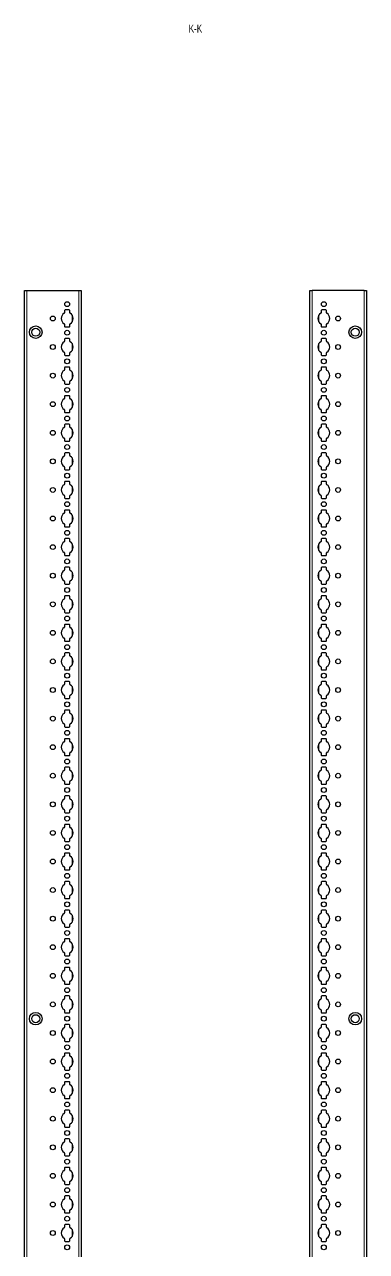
# Model space of a CAD drawing. Header units: millimetres. Extents: x -199 to 4725, y -2447 to 1507.
# Drawn here: x 4426 to 4725, y 207 to 1280 of the extents above; entities that cross this region are included whole.
import ezdxf

# ---------------------------------------------------------------- set-up
doc = ezdxf.new("R2010")
doc.units = ezdxf.units.MM
doc.layers.add('FORMAT', color=7, linetype='Continuous')
doc.styles.add('SLDTEXTSTYLE0', font='TXT', dxfattribs={"width": 0.75})

msp = doc.modelspace()

# ---------------------------------------------------------------- linework, layer by layer
at = {"color": 7, "linetype": 'Continuous', "lineweight": 25}
for p, q in [((4425.51, -851.79), (4425.51, 1047.21)), ((4425.51, 1047.21), (4427.51, 1047.21)), ((4427.51, 1047.21), (4473.21, 1047.21)), ((4473.21, 1047.21), (4475.21, 1047.21)), ((4475.21, 1047.21), (4475.21, -851.79)), ((4675.21, -851.79), (4675.21, 1047.21)), ((4675.21, 1047.21), (4677.21, 1047.21)), ((4722.91, 1047.21), (4677.21, 1047.21)), ((4722.91, 1047.21), (4724.91, 1047.21)), ((4724.91, 1047.21), (4724.91, -851.79)), ((4460.56, 1029.61), (4460.56, 1027.73)), ((4464.66, 1030.11), (4461.06, 1030.11)), ((4465.16, 1027.73), (4465.16, 1029.61)), ((4685.26, 1029.61), (4685.26, 1027.73)), ((4689.36, 1030.11), (4685.76, 1030.11)), ((4689.86, 1027.73), (4689.86, 1029.61)), ((4460.56, 1017.68), (4460.56, 1015.81)), ((4461.06, 1015.31), (4464.66, 1015.31)), ((4465.16, 1015.81), (4465.16, 1017.68)), ((4685.26, 1017.68), (4685.26, 1015.81)), ((4685.76, 1015.31), (4689.36, 1015.31)), ((4689.86, 1015.81), (4689.86, 1017.68)), ((4460.56, 1004.61), (4460.56, 1002.73)), ((4464.66, 1005.11), (4461.06, 1005.11)), ((4465.16, 1002.73), (4465.16, 1004.61)), ((4685.26, 1004.61), (4685.26, 1002.73)), ((4689.36, 1005.11), (4685.76, 1005.11)), ((4689.86, 1002.73), (4689.86, 1004.61)), ((4460.56, 992.68), (4460.56, 990.81)), ((4461.06, 990.31), (4464.66, 990.31)), ((4465.16, 990.81), (4465.16, 992.68)), ((4685.26, 992.68), (4685.26, 990.81)), ((4685.76, 990.31), (4689.36, 990.31)), ((4689.86, 990.81), (4689.86, 992.68)), ((4460.56, 979.61), (4460.56, 977.73)), ((4464.66, 980.11), (4461.06, 980.11)), ((4465.16, 977.73), (4465.16, 979.61)), ((4685.26, 979.61), (4685.26, 977.73)), ((4689.36, 980.11), (4685.76, 980.11)), ((4689.86, 977.73), (4689.86, 979.61)), ((4460.56, 967.68), (4460.56, 965.81)), ((4465.16, 965.81), (4465.16, 967.68)), ((4685.26, 967.68), (4685.26, 965.81)), ((4689.86, 965.81), (4689.86, 967.68)), ((4461.06, 965.31), (4464.66, 965.31)), ((4685.76, 965.31), (4689.36, 965.31)), ((4460.56, 954.61), (4460.56, 952.73)), ((4464.66, 955.11), (4461.06, 955.11)), ((4465.16, 952.73), (4465.16, 954.61)), ((4685.26, 954.61), (4685.26, 952.73)), ((4689.36, 955.11), (4685.76, 955.11)), ((4689.86, 952.73), (4689.86, 954.61)), ((4460.56, 942.68), (4460.56, 940.81)), ((4461.06, 940.31), (4464.66, 940.31)), ((4465.16, 940.81), (4465.16, 942.68)), ((4685.26, 942.68), (4685.26, 940.81)), ((4685.76, 940.31), (4689.36, 940.31)), ((4689.86, 940.81), (4689.86, 942.68)), ((4460.56, 929.61), (4460.56, 927.73)), ((4464.66, 930.11), (4461.06, 930.11)), ((4465.16, 927.73), (4465.16, 929.61)), ((4685.26, 929.61), (4685.26, 927.73)), ((4689.36, 930.11), (4685.76, 930.11)), ((4689.86, 927.73), (4689.86, 929.61)), ((4460.56, 917.68), (4460.56, 915.81)), ((4461.06, 915.31), (4464.66, 915.31)), ((4465.16, 915.81), (4465.16, 917.68)), ((4685.26, 917.68), (4685.26, 915.81)), ((4685.76, 915.31), (4689.36, 915.31)), ((4689.86, 915.81), (4689.86, 917.68)), ((4460.56, 904.61), (4460.56, 902.73)), ((4464.66, 905.11), (4461.06, 905.11)), ((4465.16, 902.73), (4465.16, 904.61)), ((4685.26, 904.61), (4685.26, 902.73)), ((4689.36, 905.11), (4685.76, 905.11)), ((4689.86, 902.73), (4689.86, 904.61)), ((4460.56, 892.68), (4460.56, 890.81)), ((4465.16, 890.81), (4465.16, 892.68)), ((4685.26, 892.68), (4685.26, 890.81)), ((4689.86, 890.81), (4689.86, 892.68)), ((4461.06, 890.31), (4464.66, 890.31)), ((4464.66, 880.11), (4461.06, 880.11)), ((4685.76, 890.31), (4689.36, 890.31)), ((4689.36, 880.11), (4685.76, 880.11)), ((4460.56, 879.61), (4460.56, 877.73)), ((4465.16, 877.73), (4465.16, 879.61)), ((4685.26, 879.61), (4685.26, 877.73)), ((4689.86, 877.73), (4689.86, 879.61)), ((4460.56, 867.68), (4460.56, 865.81)), ((4461.06, 865.31), (4464.66, 865.31)), ((4465.16, 865.81), (4465.16, 867.68)), ((4685.26, 867.68), (4685.26, 865.81)), ((4685.76, 865.31), (4689.36, 865.31)), ((4689.86, 865.81), (4689.86, 867.68)), ((4460.56, 854.61), (4460.56, 852.73)), ((4464.66, 855.11), (4461.06, 855.11)), ((4465.16, 852.73), (4465.16, 854.61)), ((4685.26, 854.61), (4685.26, 852.73)), ((4689.36, 855.11), (4685.76, 855.11)), ((4689.86, 852.73), (4689.86, 854.61)), ((4460.56, 842.68), (4460.56, 840.81)), ((4461.06, 840.31), (4464.66, 840.31)), ((4465.16, 840.81), (4465.16, 842.68)), ((4685.26, 842.68), (4685.26, 840.81)), ((4685.76, 840.31), (4689.36, 840.31)), ((4689.86, 840.81), (4689.86, 842.68)), ((4460.56, 829.61), (4460.56, 827.73)), ((4464.66, 830.11), (4461.06, 830.11)), ((4465.16, 827.73), (4465.16, 829.61)), ((4685.26, 829.61), (4685.26, 827.73)), ((4689.36, 830.11), (4685.76, 830.11)), ((4689.86, 827.73), (4689.86, 829.61)), ((4460.56, 817.68), (4460.56, 815.81)), ((4465.16, 815.81), (4465.16, 817.68)), ((4685.26, 817.68), (4685.26, 815.81)), ((4689.86, 815.81), (4689.86, 817.68)), ((4461.06, 815.31), (4464.66, 815.31)), ((4464.66, 805.11), (4461.06, 805.11)), ((4685.76, 815.31), (4689.36, 815.31)), ((4689.36, 805.11), (4685.76, 805.11)), ((4460.56, 804.61), (4460.56, 802.73)), ((4465.16, 802.73), (4465.16, 804.61)), ((4685.26, 804.61), (4685.26, 802.73)), ((4689.86, 802.73), (4689.86, 804.61)), ((4460.56, 792.68), (4460.56, 790.81)), ((4461.06, 790.31), (4464.66, 790.31)), ((4465.16, 790.81), (4465.16, 792.68)), ((4685.26, 792.68), (4685.26, 790.81)), ((4685.76, 790.31), (4689.36, 790.31)), ((4689.86, 790.81), (4689.86, 792.68)), ((4460.56, 779.61), (4460.56, 777.73)), ((4464.66, 780.11), (4461.06, 780.11)), ((4465.16, 777.73), (4465.16, 779.61)), ((4685.26, 779.61), (4685.26, 777.73)), ((4689.36, 780.11), (4685.76, 780.11)), ((4689.86, 777.73), (4689.86, 779.61)), ((4460.56, 767.68), (4460.56, 765.81)), ((4461.06, 765.31), (4464.66, 765.31)), ((4465.16, 765.81), (4465.16, 767.68)), ((4685.26, 767.68), (4685.26, 765.81)), ((4685.76, 765.31), (4689.36, 765.31)), ((4689.86, 765.81), (4689.86, 767.68)), ((4460.56, 754.61), (4460.56, 752.73)), ((4464.66, 755.11), (4461.06, 755.11)), ((4465.16, 752.73), (4465.16, 754.61)), ((4685.26, 754.61), (4685.26, 752.73)), ((4689.36, 755.11), (4685.76, 755.11)), ((4689.86, 752.73), (4689.86, 754.61)), ((4460.56, 742.68), (4460.56, 740.81)), ((4465.16, 740.81), (4465.16, 742.68)), ((4685.26, 742.68), (4685.26, 740.81)), ((4689.86, 740.81), (4689.86, 742.68)), ((4461.06, 740.31), (4464.66, 740.31)), ((4464.66, 730.11), (4461.06, 730.11)), ((4685.76, 740.31), (4689.36, 740.31)), ((4689.36, 730.11), (4685.76, 730.11)), ((4460.56, 729.61), (4460.56, 727.73)), ((4465.16, 727.73), (4465.16, 729.61)), ((4685.26, 729.61), (4685.26, 727.73)), ((4689.86, 727.73), (4689.86, 729.61)), ((4460.56, 717.68), (4460.56, 715.81)), ((4461.06, 715.31), (4464.66, 715.31)), ((4465.16, 715.81), (4465.16, 717.68)), ((4685.26, 717.68), (4685.26, 715.81)), ((4685.76, 715.31), (4689.36, 715.31)), ((4689.86, 715.81), (4689.86, 717.68)), ((4460.56, 704.61), (4460.56, 702.73)), ((4464.66, 705.11), (4461.06, 705.11)), ((4465.16, 702.73), (4465.16, 704.61)), ((4685.26, 704.61), (4685.26, 702.73)), ((4689.36, 705.11), (4685.76, 705.11)), ((4689.86, 702.73), (4689.86, 704.61)), ((4460.56, 692.68), (4460.56, 690.81)), ((4461.06, 690.31), (4464.66, 690.31)), ((4465.16, 690.81), (4465.16, 692.68)), ((4685.26, 692.68), (4685.26, 690.81)), ((4685.76, 690.31), (4689.36, 690.31)), ((4689.86, 690.81), (4689.86, 692.68)), ((4460.56, 679.61), (4460.56, 677.73)), ((4464.66, 680.11), (4461.06, 680.11)), ((4465.16, 677.73), (4465.16, 679.61)), ((4685.26, 679.61), (4685.26, 677.73)), ((4689.36, 680.11), (4685.76, 680.11)), ((4689.86, 677.73), (4689.86, 679.61)), ((4460.56, 667.68), (4460.56, 665.81)), ((4465.16, 665.81), (4465.16, 667.68)), ((4685.26, 667.68), (4685.26, 665.81)), ((4689.86, 665.81), (4689.86, 667.68)), ((4461.06, 665.31), (4464.66, 665.31)), ((4464.66, 655.11), (4461.06, 655.11)), ((4685.76, 665.31), (4689.36, 665.31)), ((4689.36, 655.11), (4685.76, 655.11)), ((4460.56, 654.61), (4460.56, 652.73)), ((4465.16, 652.73), (4465.16, 654.61)), ((4685.26, 654.61), (4685.26, 652.73)), ((4689.86, 652.73), (4689.86, 654.61)), ((4460.56, 642.68), (4460.56, 640.81)), ((4461.06, 640.31), (4464.66, 640.31)), ((4465.16, 640.81), (4465.16, 642.68)), ((4685.26, 642.68), (4685.26, 640.81)), ((4685.76, 640.31), (4689.36, 640.31)), ((4689.86, 640.81), (4689.86, 642.68)), ((4460.56, 629.61), (4460.56, 627.73)), ((4464.66, 630.11), (4461.06, 630.11)), ((4465.16, 627.73), (4465.16, 629.61)), ((4685.26, 629.61), (4685.26, 627.73)), ((4689.36, 630.11), (4685.76, 630.11)), ((4689.86, 627.73), (4689.86, 629.61)), ((4460.56, 617.68), (4460.56, 615.81)), ((4461.06, 615.31), (4464.66, 615.31)), ((4465.16, 615.81), (4465.16, 617.68)), ((4685.26, 617.68), (4685.26, 615.81)), ((4685.76, 615.31), (4689.36, 615.31)), ((4689.86, 615.81), (4689.86, 617.68)), ((4460.56, 604.61), (4460.56, 602.73)), ((4464.66, 605.11), (4461.06, 605.11)), ((4465.16, 602.73), (4465.16, 604.61)), ((4685.26, 604.61), (4685.26, 602.73)), ((4689.36, 605.11), (4685.76, 605.11)), ((4689.86, 602.73), (4689.86, 604.61)), ((4460.56, 592.68), (4460.56, 590.81)), ((4461.06, 590.31), (4464.66, 590.31)), ((4465.16, 590.81), (4465.16, 592.68)), ((4685.26, 592.68), (4685.26, 590.81)), ((4685.76, 590.31), (4689.36, 590.31)), ((4689.86, 590.81), (4689.86, 592.68)), ((4460.56, 579.61), (4460.56, 577.73)), ((4464.66, 580.11), (4461.06, 580.11)), ((4465.16, 577.73), (4465.16, 579.61)), ((4685.26, 579.61), (4685.26, 577.73)), ((4689.36, 580.11), (4685.76, 580.11)), ((4689.86, 577.73), (4689.86, 579.61)), ((4460.56, 567.68), (4460.56, 565.81)), ((4461.06, 565.31), (4464.66, 565.31)), ((4465.16, 565.81), (4465.16, 567.68)), ((4685.26, 567.68), (4685.26, 565.81)), ((4685.76, 565.31), (4689.36, 565.31)), ((4689.86, 565.81), (4689.86, 567.68)), ((4460.56, 554.61), (4460.56, 552.73)), ((4464.66, 555.11), (4461.06, 555.11)), ((4465.16, 552.73), (4465.16, 554.61)), ((4685.26, 554.61), (4685.26, 552.73)), ((4689.36, 555.11), (4685.76, 555.11)), ((4689.86, 552.73), (4689.86, 554.61)), ((4460.56, 542.68), (4460.56, 540.81)), ((4461.06, 540.31), (4464.66, 540.31)), ((4465.16, 540.81), (4465.16, 542.68)), ((4685.26, 542.68), (4685.26, 540.81)), ((4685.76, 540.31), (4689.36, 540.31)), ((4689.86, 540.81), (4689.86, 542.68)), ((4460.56, 529.61), (4460.56, 527.73)), ((4464.66, 530.11), (4461.06, 530.11)), ((4465.16, 527.73), (4465.16, 529.61)), ((4685.26, 529.61), (4685.26, 527.73)), ((4689.36, 530.11), (4685.76, 530.11)), ((4689.86, 527.73), (4689.86, 529.61)), ((4460.56, 517.68), (4460.56, 515.81)), ((4461.06, 515.31), (4464.66, 515.31)), ((4465.16, 515.81), (4465.16, 517.68)), ((4685.26, 517.68), (4685.26, 515.81)), ((4685.76, 515.31), (4689.36, 515.31)), ((4689.86, 515.81), (4689.86, 517.68)), ((4460.56, 504.61), (4460.56, 502.73)), ((4464.66, 505.11), (4461.06, 505.11)), ((4465.16, 502.73), (4465.16, 504.61)), ((4685.26, 504.61), (4685.26, 502.73)), ((4689.36, 505.11), (4685.76, 505.11)), ((4689.86, 502.73), (4689.86, 504.61)), ((4460.56, 492.68), (4460.56, 490.81)), ((4461.06, 490.31), (4464.66, 490.31)), ((4465.16, 490.81), (4465.16, 492.68)), ((4685.26, 492.68), (4685.26, 490.81)), ((4685.76, 490.31), (4689.36, 490.31)), ((4689.86, 490.81), (4689.86, 492.68)), ((4460.56, 479.61), (4460.56, 477.73)), ((4464.66, 480.11), (4461.06, 480.11)), ((4465.16, 477.73), (4465.16, 479.61)), ((4685.26, 479.61), (4685.26, 477.73)), ((4689.36, 480.11), (4685.76, 480.11)), ((4689.86, 477.73), (4689.86, 479.61)), ((4460.56, 467.68), (4460.56, 465.81)), ((4461.06, 465.31), (4464.66, 465.31)), ((4465.16, 465.81), (4465.16, 467.68)), ((4685.26, 467.68), (4685.26, 465.81)), ((4685.76, 465.31), (4689.36, 465.31)), ((4689.86, 465.81), (4689.86, 467.68)), ((4460.56, 454.61), (4460.56, 452.73)), ((4464.66, 455.11), (4461.06, 455.11)), ((4465.16, 452.73), (4465.16, 454.61)), ((4685.26, 454.61), (4685.26, 452.73)), ((4689.36, 455.11), (4685.76, 455.11)), ((4689.86, 452.73), (4689.86, 454.61)), ((4460.56, 442.68), (4460.56, 440.81)), ((4461.06, 440.31), (4464.66, 440.31)), ((4465.16, 440.81), (4465.16, 442.68)), ((4685.26, 442.68), (4685.26, 440.81)), ((4685.76, 440.31), (4689.36, 440.31)), ((4689.86, 440.81), (4689.86, 442.68)), ((4460.56, 429.61), (4460.56, 427.73)), ((4464.66, 430.11), (4461.06, 430.11)), ((4465.16, 427.73), (4465.16, 429.61)), ((4685.26, 429.61), (4685.26, 427.73)), ((4689.36, 430.11), (4685.76, 430.11)), ((4689.86, 427.73), (4689.86, 429.61)), ((4460.56, 417.68), (4460.56, 415.81)), ((4461.06, 415.31), (4464.66, 415.31)), ((4465.16, 415.81), (4465.16, 417.68)), ((4685.26, 417.68), (4685.26, 415.81)), ((4685.76, 415.31), (4689.36, 415.31)), ((4689.86, 415.81), (4689.86, 417.68)), ((4460.56, 404.61), (4460.56, 402.73)), ((4464.66, 405.11), (4461.06, 405.11)), ((4465.16, 402.73), (4465.16, 404.61)), ((4685.26, 404.61), (4685.26, 402.73)), ((4689.36, 405.11), (4685.76, 405.11)), ((4689.86, 402.73), (4689.86, 404.61)), ((4460.56, 392.68), (4460.56, 390.81)), ((4461.06, 390.31), (4464.66, 390.31)), ((4465.16, 390.81), (4465.16, 392.68)), ((4685.26, 392.68), (4685.26, 390.81)), ((4685.76, 390.31), (4689.36, 390.31)), ((4689.86, 390.81), (4689.86, 392.68)), ((4460.56, 379.61), (4460.56, 377.73)), ((4464.66, 380.11), (4461.06, 380.11)), ((4465.16, 377.73), (4465.16, 379.61)), ((4685.26, 379.61), (4685.26, 377.73)), ((4689.36, 380.11), (4685.76, 380.11)), ((4689.86, 377.73), (4689.86, 379.61)), ((4460.56, 367.68), (4460.56, 365.81)), ((4461.06, 365.31), (4464.66, 365.31)), ((4465.16, 365.81), (4465.16, 367.68)), ((4685.26, 367.68), (4685.26, 365.81)), ((4685.76, 365.31), (4689.36, 365.31)), ((4689.86, 365.81), (4689.86, 367.68)), ((4460.56, 354.61), (4460.56, 352.73)), ((4464.66, 355.11), (4461.06, 355.11)), ((4465.16, 352.73), (4465.16, 354.61)), ((4685.26, 354.61), (4685.26, 352.73)), ((4689.36, 355.11), (4685.76, 355.11)), ((4689.86, 352.73), (4689.86, 354.61)), ((4460.56, 342.68), (4460.56, 340.81)), ((4461.06, 340.31), (4464.66, 340.31)), ((4465.16, 340.81), (4465.16, 342.68)), ((4685.26, 342.68), (4685.26, 340.81)), ((4685.76, 340.31), (4689.36, 340.31)), ((4689.86, 340.81), (4689.86, 342.68)), ((4460.56, 329.61), (4460.56, 327.73)), ((4464.66, 330.11), (4461.06, 330.11)), ((4465.16, 327.73), (4465.16, 329.61)), ((4685.26, 329.61), (4685.26, 327.73)), ((4689.36, 330.11), (4685.76, 330.11)), ((4689.86, 327.73), (4689.86, 329.61)), ((4460.56, 317.68), (4460.56, 315.81)), ((4461.06, 315.31), (4464.66, 315.31)), ((4465.16, 315.81), (4465.16, 317.68)), ((4685.26, 317.68), (4685.26, 315.81)), ((4685.76, 315.31), (4689.36, 315.31)), ((4689.86, 315.81), (4689.86, 317.68)), ((4460.56, 304.61), (4460.56, 302.73)), ((4464.66, 305.11), (4461.06, 305.11)), ((4465.16, 302.73), (4465.16, 304.61)), ((4685.26, 304.61), (4685.26, 302.73)), ((4689.36, 305.11), (4685.76, 305.11)), ((4689.86, 302.73), (4689.86, 304.61)), ((4460.56, 292.68), (4460.56, 290.81)), ((4461.06, 290.31), (4464.66, 290.31)), ((4465.16, 290.81), (4465.16, 292.68)), ((4685.26, 292.68), (4685.26, 290.81)), ((4685.76, 290.31), (4689.36, 290.31)), ((4689.86, 290.81), (4689.86, 292.68)), ((4460.56, 279.61), (4460.56, 277.73)), ((4464.66, 280.11), (4461.06, 280.11)), ((4465.16, 277.73), (4465.16, 279.61)), ((4685.26, 279.61), (4685.26, 277.73)), ((4689.36, 280.11), (4685.76, 280.11)), ((4689.86, 277.73), (4689.86, 279.61)), ((4460.56, 267.68), (4460.56, 265.81)), ((4461.06, 265.31), (4464.66, 265.31)), ((4465.16, 265.81), (4465.16, 267.68)), ((4685.26, 267.68), (4685.26, 265.81)), ((4685.76, 265.31), (4689.36, 265.31)), ((4689.86, 265.81), (4689.86, 267.68)), ((4460.56, 254.61), (4460.56, 252.73)), ((4464.66, 255.11), (4461.06, 255.11)), ((4465.16, 252.73), (4465.16, 254.61)), ((4685.26, 254.61), (4685.26, 252.73)), ((4689.36, 255.11), (4685.76, 255.11)), ((4689.86, 252.73), (4689.86, 254.61)), ((4460.56, 242.68), (4460.56, 240.81)), ((4461.06, 240.31), (4464.66, 240.31)), ((4465.16, 240.81), (4465.16, 242.68)), ((4685.26, 242.68), (4685.26, 240.81)), ((4685.76, 240.31), (4689.36, 240.31)), ((4689.86, 240.81), (4689.86, 242.68)), ((4460.56, 229.61), (4460.56, 227.73)), ((4464.66, 230.11), (4461.06, 230.11)), ((4465.16, 227.73), (4465.16, 229.61)), ((4685.26, 229.61), (4685.26, 227.73)), ((4689.36, 230.11), (4685.76, 230.11)), ((4689.86, 227.73), (4689.86, 229.61)), ((4460.56, 217.68), (4460.56, 215.81)), ((4461.06, 215.31), (4464.66, 215.31)), ((4465.16, 215.81), (4465.16, 217.68)), ((4685.26, 217.68), (4685.26, 215.81)), ((4685.76, 215.31), (4689.36, 215.31)), ((4689.86, 215.81), (4689.86, 217.68))]:
    msp.add_line(p, q, dxfattribs=at)
at = {"color": 8, "linetype": 'Continuous', "lineweight": 18}
for p, q in [((4427.51, 1047.21), (4427.51, -851.79)), ((4473.21, -851.79), (4473.21, 1047.21)), ((4677.21, 1047.21), (4677.21, -851.79)), ((4722.91, -851.79), (4722.91, 1047.21)), ((4467.36, 1020), (4467.36, 1025.41)), ((4683.06, 1025.41), (4683.06, 1020)), ((4467.36, 995), (4467.36, 1000.41)), ((4683.06, 1000.41), (4683.06, 995)), ((4467.36, 970), (4467.36, 975.41)), ((4683.06, 975.41), (4683.06, 970)), ((4467.36, 945), (4467.36, 950.41)), ((4683.06, 950.41), (4683.06, 945)), ((4467.36, 920), (4467.36, 925.41)), ((4683.06, 925.41), (4683.06, 920)), ((4467.36, 895), (4467.36, 900.41)), ((4683.06, 900.41), (4683.06, 895)), ((4467.36, 870), (4467.36, 875.41)), ((4683.06, 875.41), (4683.06, 870)), ((4467.36, 845), (4467.36, 850.41)), ((4683.06, 850.41), (4683.06, 845)), ((4467.36, 820), (4467.36, 825.41)), ((4683.06, 825.41), (4683.06, 820)), ((4467.36, 795), (4467.36, 800.41)), ((4683.06, 800.41), (4683.06, 795)), ((4467.36, 770), (4467.36, 775.41)), ((4683.06, 775.41), (4683.06, 770)), ((4467.36, 745), (4467.36, 750.41)), ((4683.06, 750.41), (4683.06, 745)), ((4467.36, 720), (4467.36, 725.41)), ((4683.06, 725.41), (4683.06, 720)), ((4467.36, 695), (4467.36, 700.41)), ((4683.06, 700.41), (4683.06, 695)), ((4467.36, 670), (4467.36, 675.41)), ((4683.06, 675.41), (4683.06, 670)), ((4467.36, 645), (4467.36, 650.41)), ((4683.06, 650.41), (4683.06, 645)), ((4467.36, 620), (4467.36, 625.41)), ((4683.06, 625.41), (4683.06, 620)), ((4467.36, 595), (4467.36, 600.41)), ((4683.06, 600.41), (4683.06, 595)), ((4467.36, 570), (4467.36, 575.41)), ((4683.06, 575.41), (4683.06, 570)), ((4467.36, 545), (4467.36, 550.41)), ((4683.06, 550.41), (4683.06, 545)), ((4467.36, 520), (4467.36, 525.41)), ((4683.06, 525.41), (4683.06, 520)), ((4467.36, 495), (4467.36, 500.41)), ((4683.06, 500.41), (4683.06, 495)), ((4467.36, 470), (4467.36, 475.41)), ((4683.06, 475.41), (4683.06, 470)), ((4467.36, 445), (4467.36, 450.41)), ((4683.06, 450.41), (4683.06, 445)), ((4467.36, 420), (4467.36, 425.41)), ((4683.06, 425.41), (4683.06, 420)), ((4467.36, 395), (4467.36, 400.41)), ((4683.06, 400.41), (4683.06, 395)), ((4467.36, 370), (4467.36, 375.41)), ((4683.06, 375.41), (4683.06, 370)), ((4467.36, 345), (4467.36, 350.41)), ((4683.06, 350.41), (4683.06, 345)), ((4467.36, 320), (4467.36, 325.41)), ((4683.06, 325.41), (4683.06, 320)), ((4467.36, 295), (4467.36, 300.41)), ((4683.06, 300.41), (4683.06, 295)), ((4467.36, 270), (4467.36, 275.41)), ((4683.06, 275.41), (4683.06, 270)), ((4467.36, 245), (4467.36, 250.41)), ((4683.06, 250.41), (4683.06, 245)), ((4467.36, 220), (4467.36, 225.41)), ((4683.06, 225.41), (4683.06, 220))]:
    msp.add_line(p, q, dxfattribs=at)
at = {"color": 7, "linetype": 'Continuous', "lineweight": 25}
for centre, radius in [((4462.86, 1035.21), 2.12), ((4687.56, 1035.21), 2.12), ((4450.36, 1022.71), 2.12), ((4700.06, 1022.71), 2.12), ((4435.36, 1010.71), 5.5), ((4435.36, 1010.71), 3.5), ((4462.86, 1010.21), 2.12), ((4687.56, 1010.21), 2.12), ((4715.06, 1010.71), 5.5), ((4715.06, 1010.71), 3.5), ((4450.36, 997.71), 2.12), ((4700.06, 997.71), 2.12), ((4462.86, 985.21), 2.12), ((4687.56, 985.21), 2.12), ((4450.36, 972.71), 2.12), ((4700.06, 972.71), 2.12), ((4462.86, 960.21), 2.12), ((4687.56, 960.21), 2.12), ((4450.36, 947.71), 2.12), ((4700.06, 947.71), 2.12), ((4462.86, 935.21), 2.12), ((4687.56, 935.21), 2.12), ((4450.36, 922.71), 2.12), ((4700.06, 922.71), 2.12), ((4462.86, 910.21), 2.12), ((4687.56, 910.21), 2.12), ((4450.36, 897.71), 2.12), ((4700.06, 897.71), 2.12), ((4462.86, 885.21), 2.12), ((4687.56, 885.21), 2.12), ((4450.36, 872.71), 2.12), ((4700.06, 872.71), 2.12), ((4462.86, 860.21), 2.12), ((4687.56, 860.21), 2.12), ((4450.36, 847.71), 2.12), ((4700.06, 847.71), 2.12), ((4462.86, 835.21), 2.12), ((4687.56, 835.21), 2.12), ((4450.36, 822.71), 2.12), ((4700.06, 822.71), 2.12), ((4462.86, 810.21), 2.12), ((4687.56, 810.21), 2.12), ((4450.36, 797.71), 2.12), ((4700.06, 797.71), 2.12), ((4462.86, 785.21), 2.12), ((4687.56, 785.21), 2.12), ((4450.36, 772.71), 2.12), ((4700.06, 772.71), 2.12), ((4462.86, 760.21), 2.12), ((4687.56, 760.21), 2.12), ((4450.36, 747.71), 2.12), ((4700.06, 747.71), 2.12), ((4462.86, 735.21), 2.12), ((4687.56, 735.21), 2.12), ((4450.36, 722.71), 2.12), ((4700.06, 722.71), 2.12), ((4462.86, 710.21), 2.12), ((4687.56, 710.21), 2.12), ((4450.36, 697.71), 2.12), ((4700.06, 697.71), 2.12), ((4462.86, 685.21), 2.12), ((4687.56, 685.21), 2.12), ((4450.36, 672.71), 2.12), ((4700.06, 672.71), 2.12), ((4462.86, 660.21), 2.12), ((4687.56, 660.21), 2.12), ((4450.36, 647.71), 2.12), ((4700.06, 647.71), 2.12), ((4462.86, 635.21), 2.12), ((4687.56, 635.21), 2.12), ((4450.36, 622.71), 2.12), ((4700.06, 622.71), 2.12), ((4462.86, 610.21), 2.12), ((4687.56, 610.21), 2.12), ((4450.36, 597.71), 2.12), ((4700.06, 597.71), 2.12), ((4462.86, 585.21), 2.12), ((4687.56, 585.21), 2.12), ((4450.36, 572.71), 2.12), ((4700.06, 572.71), 2.12), ((4462.86, 560.21), 2.12), ((4687.56, 560.21), 2.12), ((4450.36, 547.71), 2.12), ((4700.06, 547.71), 2.12), ((4462.86, 535.21), 2.12), ((4687.56, 535.21), 2.12), ((4450.36, 522.71), 2.12), ((4700.06, 522.71), 2.12), ((4462.86, 510.21), 2.12), ((4687.56, 510.21), 2.12), ((4450.36, 497.71), 2.12), ((4700.06, 497.71), 2.12), ((4462.86, 485.21), 2.12), ((4687.56, 485.21), 2.12), ((4450.36, 472.71), 2.12), ((4700.06, 472.71), 2.12), ((4462.86, 460.21), 2.12), ((4687.56, 460.21), 2.12), ((4450.36, 447.71), 2.12), ((4700.06, 447.71), 2.12), ((4462.86, 435.21), 2.12), ((4687.56, 435.21), 2.12), ((4450.36, 422.71), 2.12), ((4700.06, 422.71), 2.12), ((4435.36, 410.21), 5.5), ((4435.36, 410.21), 3.5), ((4462.86, 410.21), 2.12), ((4687.56, 410.21), 2.12), ((4715.06, 410.21), 5.5), ((4715.06, 410.21), 3.5), ((4450.36, 397.71), 2.12), ((4700.06, 397.71), 2.12), ((4462.86, 385.21), 2.12), ((4687.56, 385.21), 2.12), ((4450.36, 372.71), 2.12), ((4700.06, 372.71), 2.12), ((4462.86, 360.21), 2.12), ((4687.56, 360.21), 2.12), ((4450.36, 347.71), 2.12), ((4700.06, 347.71), 2.12), ((4462.86, 335.21), 2.12), ((4687.56, 335.21), 2.12), ((4450.36, 322.71), 2.12), ((4700.06, 322.71), 2.12), ((4462.86, 310.21), 2.12), ((4687.56, 310.21), 2.12), ((4450.36, 297.71), 2.12), ((4700.06, 297.71), 2.12), ((4462.86, 285.21), 2.12), ((4687.56, 285.21), 2.12), ((4450.36, 272.71), 2.12), ((4700.06, 272.71), 2.12), ((4462.86, 260.21), 2.12), ((4687.56, 260.21), 2.12), ((4450.36, 247.71), 2.12), ((4700.06, 247.71), 2.12), ((4462.86, 235.21), 2.12), ((4687.56, 235.21), 2.12), ((4450.36, 222.71), 2.12), ((4700.06, 222.71), 2.12), ((4462.86, 210.21), 2.12), ((4687.56, 210.21), 2.12)]:
    msp.add_circle(centre, radius, dxfattribs=at)
for centre, radius, start, end in [((4462.86, 1022.71), 5.25, 119.14074, 240.85926), ((4460.06, 1027.73), 0.5, 299.14074, 0), ((4461.06, 1029.61), 0.5, 90, 180), ((4464.66, 1029.61), 0.5, 0, 90), ((4465.66, 1027.73), 0.5, 180, 240.85926), ((4462.86, 1022.71), 5.25, 299.14074, 60.85926), ((4687.56, 1022.71), 5.25, 119.14074, 240.85926), ((4684.76, 1027.73), 0.5, 299.14074, 0), ((4685.76, 1029.61), 0.5, 90, 180), ((4689.36, 1029.61), 0.5, 0, 90), ((4690.36, 1027.73), 0.5, 180, 240.85926), ((4687.56, 1022.71), 5.25, 299.14074, 60.85926), ((4460.06, 1017.68), 0.5, 0, 60.85926), ((4461.06, 1015.81), 0.5, 180, 270), ((4464.66, 1015.81), 0.5, 270, 0), ((4465.66, 1017.68), 0.5, 119.14074, 180), ((4684.76, 1017.68), 0.5, 0, 60.85926), ((4685.76, 1015.81), 0.5, 180, 270), ((4689.36, 1015.81), 0.5, 270, 0), ((4690.36, 1017.68), 0.5, 119.14074, 180), ((4462.86, 997.71), 5.25, 119.14074, 240.85926), ((4460.06, 1002.73), 0.5, 299.14074, 0), ((4461.06, 1004.61), 0.5, 90, 180), ((4464.66, 1004.61), 0.5, 0, 90), ((4465.66, 1002.73), 0.5, 180, 240.85926), ((4462.86, 997.71), 5.25, 299.14074, 60.85926), ((4687.56, 997.71), 5.25, 119.14074, 240.85926), ((4684.76, 1002.73), 0.5, 299.14074, 0), ((4685.76, 1004.61), 0.5, 90, 180), ((4689.36, 1004.61), 0.5, 0, 90), ((4690.36, 1002.73), 0.5, 180, 240.85926), ((4687.56, 997.71), 5.25, 299.14074, 60.85926), ((4460.06, 992.68), 0.5, 0, 60.85926), ((4461.06, 990.81), 0.5, 180, 270), ((4464.66, 990.81), 0.5, 270, 0), ((4465.66, 992.68), 0.5, 119.14074, 180), ((4684.76, 992.68), 0.5, 0, 60.85926), ((4685.76, 990.81), 0.5, 180, 270), ((4689.36, 990.81), 0.5, 270, 0), ((4690.36, 992.68), 0.5, 119.14074, 180), ((4462.86, 972.71), 5.25, 119.14074, 240.85926), ((4460.06, 977.73), 0.5, 299.14074, 0), ((4461.06, 979.61), 0.5, 90, 180), ((4464.66, 979.61), 0.5, 0, 90), ((4465.66, 977.73), 0.5, 180, 240.85926), ((4462.86, 972.71), 5.25, 299.14074, 60.85926), ((4687.56, 972.71), 5.25, 119.14074, 240.85926), ((4684.76, 977.73), 0.5, 299.14074, 0), ((4685.76, 979.61), 0.5, 90, 180), ((4689.36, 979.61), 0.5, 0, 90), ((4690.36, 977.73), 0.5, 180, 240.85926), ((4687.56, 972.71), 5.25, 299.14074, 60.85926), ((4460.06, 967.68), 0.5, 0, 60.85926), ((4465.66, 967.68), 0.5, 119.14074, 180), ((4684.76, 967.68), 0.5, 0, 60.85926), ((4690.36, 967.68), 0.5, 119.14074, 180), ((4461.06, 965.81), 0.5, 180, 270), ((4464.66, 965.81), 0.5, 270, 0), ((4685.76, 965.81), 0.5, 180, 270), ((4689.36, 965.81), 0.5, 270, 0), ((4462.86, 947.71), 5.25, 119.14074, 240.85926), ((4460.06, 952.73), 0.5, 299.14074, 0), ((4461.06, 954.61), 0.5, 90, 180), ((4464.66, 954.61), 0.5, 0, 90), ((4465.66, 952.73), 0.5, 180, 240.85926), ((4462.86, 947.71), 5.25, 299.14074, 60.85926), ((4687.56, 947.71), 5.25, 119.14074, 240.85926), ((4684.76, 952.73), 0.5, 299.14074, 0), ((4685.76, 954.61), 0.5, 90, 180), ((4689.36, 954.61), 0.5, 0, 90), ((4690.36, 952.73), 0.5, 180, 240.85926), ((4687.56, 947.71), 5.25, 299.14074, 60.85926), ((4460.06, 942.68), 0.5, 0, 60.85926), ((4461.06, 940.81), 0.5, 180, 270), ((4464.66, 940.81), 0.5, 270, 0), ((4465.66, 942.68), 0.5, 119.14074, 180), ((4684.76, 942.68), 0.5, 0, 60.85926), ((4685.76, 940.81), 0.5, 180, 270), ((4689.36, 940.81), 0.5, 270, 0), ((4690.36, 942.68), 0.5, 119.14074, 180), ((4462.86, 922.71), 5.25, 119.14074, 240.85926), ((4460.06, 927.73), 0.5, 299.14074, 0), ((4461.06, 929.61), 0.5, 90, 180), ((4464.66, 929.61), 0.5, 0, 90), ((4465.66, 927.73), 0.5, 180, 240.85926), ((4462.86, 922.71), 5.25, 299.14074, 60.85926), ((4687.56, 922.71), 5.25, 119.14074, 240.85926), ((4684.76, 927.73), 0.5, 299.14074, 0), ((4685.76, 929.61), 0.5, 90, 180), ((4689.36, 929.61), 0.5, 0, 90), ((4690.36, 927.73), 0.5, 180, 240.85926), ((4687.56, 922.71), 5.25, 299.14074, 60.85926), ((4460.06, 917.68), 0.5, 0, 60.85926), ((4461.06, 915.81), 0.5, 180, 270), ((4464.66, 915.81), 0.5, 270, 0), ((4465.66, 917.68), 0.5, 119.14074, 180), ((4684.76, 917.68), 0.5, 0, 60.85926), ((4685.76, 915.81), 0.5, 180, 270), ((4689.36, 915.81), 0.5, 270, 0), ((4690.36, 917.68), 0.5, 119.14074, 180), ((4462.86, 897.71), 5.25, 119.14074, 240.85926), ((4460.06, 902.73), 0.5, 299.14074, 0), ((4461.06, 904.61), 0.5, 90, 180), ((4464.66, 904.61), 0.5, 0, 90), ((4465.66, 902.73), 0.5, 180, 240.85926), ((4462.86, 897.71), 5.25, 299.14074, 60.85926), ((4687.56, 897.71), 5.25, 119.14074, 240.85926), ((4684.76, 902.73), 0.5, 299.14074, 0), ((4685.76, 904.61), 0.5, 90, 180), ((4689.36, 904.61), 0.5, 0, 90), ((4690.36, 902.73), 0.5, 180, 240.85926), ((4687.56, 897.71), 5.25, 299.14074, 60.85926), ((4460.06, 892.68), 0.5, 0, 60.85926), ((4461.06, 890.81), 0.5, 180, 270), ((4464.66, 890.81), 0.5, 270, 0), ((4465.66, 892.68), 0.5, 119.14074, 180), ((4684.76, 892.68), 0.5, 0, 60.85926), ((4685.76, 890.81), 0.5, 180, 270), ((4689.36, 890.81), 0.5, 270, 0), ((4690.36, 892.68), 0.5, 119.14074, 180), ((4461.06, 879.61), 0.5, 90, 180), ((4464.66, 879.61), 0.5, 0, 90), ((4685.76, 879.61), 0.5, 90, 180), ((4689.36, 879.61), 0.5, 0, 90), ((4462.86, 872.71), 5.25, 119.14074, 240.85926), ((4460.06, 877.73), 0.5, 299.14074, 0), ((4465.66, 877.73), 0.5, 180, 240.85926), ((4462.86, 872.71), 5.25, 299.14074, 60.85926), ((4687.56, 872.71), 5.25, 119.14074, 240.85926), ((4684.76, 877.73), 0.5, 299.14074, 0), ((4690.36, 877.73), 0.5, 180, 240.85926), ((4687.56, 872.71), 5.25, 299.14074, 60.85926), ((4460.06, 867.68), 0.5, 0, 60.85926), ((4461.06, 865.81), 0.5, 180, 270), ((4464.66, 865.81), 0.5, 270, 0), ((4465.66, 867.68), 0.5, 119.14074, 180), ((4684.76, 867.68), 0.5, 0, 60.85926), ((4685.76, 865.81), 0.5, 180, 270), ((4689.36, 865.81), 0.5, 270, 0), ((4690.36, 867.68), 0.5, 119.14074, 180), ((4462.86, 847.71), 5.25, 119.14074, 240.85926), ((4460.06, 852.73), 0.5, 299.14074, 0), ((4461.06, 854.61), 0.5, 90, 180), ((4464.66, 854.61), 0.5, 0, 90), ((4465.66, 852.73), 0.5, 180, 240.85926), ((4462.86, 847.71), 5.25, 299.14074, 60.85926), ((4687.56, 847.71), 5.25, 119.14074, 240.85926), ((4684.76, 852.73), 0.5, 299.14074, 0), ((4685.76, 854.61), 0.5, 90, 180), ((4689.36, 854.61), 0.5, 0, 90), ((4690.36, 852.73), 0.5, 180, 240.85926), ((4687.56, 847.71), 5.25, 299.14074, 60.85926), ((4460.06, 842.68), 0.5, 0, 60.85926), ((4461.06, 840.81), 0.5, 180, 270), ((4464.66, 840.81), 0.5, 270, 0), ((4465.66, 842.68), 0.5, 119.14074, 180), ((4684.76, 842.68), 0.5, 0, 60.85926), ((4685.76, 840.81), 0.5, 180, 270), ((4689.36, 840.81), 0.5, 270, 0), ((4690.36, 842.68), 0.5, 119.14074, 180), ((4462.86, 822.71), 5.25, 119.14074, 240.85926), ((4460.06, 827.73), 0.5, 299.14074, 0), ((4461.06, 829.61), 0.5, 90, 180), ((4464.66, 829.61), 0.5, 0, 90), ((4465.66, 827.73), 0.5, 180, 240.85926), ((4462.86, 822.71), 5.25, 299.14074, 60.85926), ((4687.56, 822.71), 5.25, 119.14074, 240.85926), ((4684.76, 827.73), 0.5, 299.14074, 0), ((4685.76, 829.61), 0.5, 90, 180), ((4689.36, 829.61), 0.5, 0, 90), ((4690.36, 827.73), 0.5, 180, 240.85926), ((4687.56, 822.71), 5.25, 299.14074, 60.85926), ((4460.06, 817.68), 0.5, 0, 60.85926), ((4461.06, 815.81), 0.5, 180, 270), ((4464.66, 815.81), 0.5, 270, 0), ((4465.66, 817.68), 0.5, 119.14074, 180), ((4684.76, 817.68), 0.5, 0, 60.85926), ((4685.76, 815.81), 0.5, 180, 270), ((4689.36, 815.81), 0.5, 270, 0), ((4690.36, 817.68), 0.5, 119.14074, 180), ((4461.06, 804.61), 0.5, 90, 180), ((4464.66, 804.61), 0.5, 0, 90), ((4685.76, 804.61), 0.5, 90, 180), ((4689.36, 804.61), 0.5, 0, 90), ((4462.86, 797.71), 5.25, 119.14074, 240.85926), ((4460.06, 802.73), 0.5, 299.14074, 0), ((4465.66, 802.73), 0.5, 180, 240.85926), ((4462.86, 797.71), 5.25, 299.14074, 60.85926), ((4687.56, 797.71), 5.25, 119.14074, 240.85926), ((4684.76, 802.73), 0.5, 299.14074, 0), ((4690.36, 802.73), 0.5, 180, 240.85926), ((4687.56, 797.71), 5.25, 299.14074, 60.85926), ((4460.06, 792.68), 0.5, 0, 60.85926), ((4461.06, 790.81), 0.5, 180, 270), ((4464.66, 790.81), 0.5, 270, 0), ((4465.66, 792.68), 0.5, 119.14074, 180), ((4684.76, 792.68), 0.5, 0, 60.85926), ((4685.76, 790.81), 0.5, 180, 270), ((4689.36, 790.81), 0.5, 270, 0), ((4690.36, 792.68), 0.5, 119.14074, 180), ((4462.86, 772.71), 5.25, 119.14074, 240.85926), ((4460.06, 777.73), 0.5, 299.14074, 0), ((4461.06, 779.61), 0.5, 90, 180), ((4464.66, 779.61), 0.5, 0, 90), ((4465.66, 777.73), 0.5, 180, 240.85926), ((4462.86, 772.71), 5.25, 299.14074, 60.85926), ((4687.56, 772.71), 5.25, 119.14074, 240.85926), ((4684.76, 777.73), 0.5, 299.14074, 0), ((4685.76, 779.61), 0.5, 90, 180), ((4689.36, 779.61), 0.5, 0, 90), ((4690.36, 777.73), 0.5, 180, 240.85926), ((4687.56, 772.71), 5.25, 299.14074, 60.85926), ((4460.06, 767.68), 0.5, 0, 60.85926), ((4461.06, 765.81), 0.5, 180, 270), ((4464.66, 765.81), 0.5, 270, 0), ((4465.66, 767.68), 0.5, 119.14074, 180), ((4684.76, 767.68), 0.5, 0, 60.85926), ((4685.76, 765.81), 0.5, 180, 270), ((4689.36, 765.81), 0.5, 270, 0), ((4690.36, 767.68), 0.5, 119.14074, 180), ((4462.86, 747.71), 5.25, 119.14074, 240.85926), ((4460.06, 752.73), 0.5, 299.14074, 0), ((4461.06, 754.61), 0.5, 90, 180), ((4464.66, 754.61), 0.5, 0, 90), ((4465.66, 752.73), 0.5, 180, 240.85926), ((4462.86, 747.71), 5.25, 299.14074, 60.85926), ((4687.56, 747.71), 5.25, 119.14074, 240.85926), ((4684.76, 752.73), 0.5, 299.14074, 0), ((4685.76, 754.61), 0.5, 90, 180), ((4689.36, 754.61), 0.5, 0, 90), ((4690.36, 752.73), 0.5, 180, 240.85926), ((4687.56, 747.71), 5.25, 299.14074, 60.85926), ((4460.06, 742.68), 0.5, 0, 60.85926), ((4461.06, 740.81), 0.5, 180, 270), ((4464.66, 740.81), 0.5, 270, 0), ((4465.66, 742.68), 0.5, 119.14074, 180), ((4684.76, 742.68), 0.5, 0, 60.85926), ((4685.76, 740.81), 0.5, 180, 270), ((4689.36, 740.81), 0.5, 270, 0), ((4690.36, 742.68), 0.5, 119.14074, 180), ((4461.06, 729.61), 0.5, 90, 180), ((4464.66, 729.61), 0.5, 0, 90), ((4685.76, 729.61), 0.5, 90, 180), ((4689.36, 729.61), 0.5, 0, 90), ((4462.86, 722.71), 5.25, 119.14074, 240.85926), ((4460.06, 727.73), 0.5, 299.14074, 0), ((4465.66, 727.73), 0.5, 180, 240.85926), ((4462.86, 722.71), 5.25, 299.14074, 60.85926), ((4687.56, 722.71), 5.25, 119.14074, 240.85926), ((4684.76, 727.73), 0.5, 299.14074, 0), ((4690.36, 727.73), 0.5, 180, 240.85926), ((4687.56, 722.71), 5.25, 299.14074, 60.85926), ((4460.06, 717.68), 0.5, 0, 60.85926), ((4461.06, 715.81), 0.5, 180, 270), ((4464.66, 715.81), 0.5, 270, 0), ((4465.66, 717.68), 0.5, 119.14074, 180), ((4684.76, 717.68), 0.5, 0, 60.85926), ((4685.76, 715.81), 0.5, 180, 270), ((4689.36, 715.81), 0.5, 270, 0), ((4690.36, 717.68), 0.5, 119.14074, 180), ((4462.86, 697.71), 5.25, 119.14074, 240.85926), ((4460.06, 702.73), 0.5, 299.14074, 0), ((4461.06, 704.61), 0.5, 90, 180), ((4464.66, 704.61), 0.5, 0, 90), ((4465.66, 702.73), 0.5, 180, 240.85926), ((4462.86, 697.71), 5.25, 299.14074, 60.85926), ((4687.56, 697.71), 5.25, 119.14074, 240.85926), ((4684.76, 702.73), 0.5, 299.14074, 0), ((4685.76, 704.61), 0.5, 90, 180), ((4689.36, 704.61), 0.5, 0, 90), ((4690.36, 702.73), 0.5, 180, 240.85926), ((4687.56, 697.71), 5.25, 299.14074, 60.85926), ((4460.06, 692.68), 0.5, 0, 60.85926), ((4461.06, 690.81), 0.5, 180, 270), ((4464.66, 690.81), 0.5, 270, 0), ((4465.66, 692.68), 0.5, 119.14074, 180), ((4684.76, 692.68), 0.5, 0, 60.85926), ((4685.76, 690.81), 0.5, 180, 270), ((4689.36, 690.81), 0.5, 270, 0), ((4690.36, 692.68), 0.5, 119.14074, 180), ((4462.86, 672.71), 5.25, 119.14074, 240.85926), ((4460.06, 677.73), 0.5, 299.14074, 0), ((4461.06, 679.61), 0.5, 90, 180), ((4464.66, 679.61), 0.5, 0, 90), ((4465.66, 677.73), 0.5, 180, 240.85926), ((4462.86, 672.71), 5.25, 299.14074, 60.85926), ((4687.56, 672.71), 5.25, 119.14074, 240.85926), ((4684.76, 677.73), 0.5, 299.14074, 0), ((4685.76, 679.61), 0.5, 90, 180), ((4689.36, 679.61), 0.5, 0, 90), ((4690.36, 677.73), 0.5, 180, 240.85926), ((4687.56, 672.71), 5.25, 299.14074, 60.85926), ((4460.06, 667.68), 0.5, 0, 60.85926), ((4461.06, 665.81), 0.5, 180, 270), ((4464.66, 665.81), 0.5, 270, 0), ((4465.66, 667.68), 0.5, 119.14074, 180), ((4684.76, 667.68), 0.5, 0, 60.85926), ((4685.76, 665.81), 0.5, 180, 270), ((4689.36, 665.81), 0.5, 270, 0), ((4690.36, 667.68), 0.5, 119.14074, 180), ((4461.06, 654.61), 0.5, 90, 180), ((4464.66, 654.61), 0.5, 0, 90), ((4685.76, 654.61), 0.5, 90, 180), ((4689.36, 654.61), 0.5, 0, 90), ((4462.86, 647.71), 5.25, 119.14074, 240.85926), ((4460.06, 652.73), 0.5, 299.14074, 0), ((4465.66, 652.73), 0.5, 180, 240.85926), ((4462.86, 647.71), 5.25, 299.14074, 60.85926), ((4687.56, 647.71), 5.25, 119.14074, 240.85926), ((4684.76, 652.73), 0.5, 299.14074, 0), ((4690.36, 652.73), 0.5, 180, 240.85926), ((4687.56, 647.71), 5.25, 299.14074, 60.85926), ((4460.06, 642.68), 0.5, 0, 60.85926), ((4461.06, 640.81), 0.5, 180, 270), ((4464.66, 640.81), 0.5, 270, 0), ((4465.66, 642.68), 0.5, 119.14074, 180), ((4684.76, 642.68), 0.5, 0, 60.85926), ((4685.76, 640.81), 0.5, 180, 270), ((4689.36, 640.81), 0.5, 270, 0), ((4690.36, 642.68), 0.5, 119.14074, 180), ((4462.86, 622.71), 5.25, 119.14074, 240.85926), ((4460.06, 627.73), 0.5, 299.14074, 0), ((4461.06, 629.61), 0.5, 90, 180), ((4464.66, 629.61), 0.5, 0, 90), ((4465.66, 627.73), 0.5, 180, 240.85926), ((4462.86, 622.71), 5.25, 299.14074, 60.85926), ((4687.56, 622.71), 5.25, 119.14074, 240.85926), ((4684.76, 627.73), 0.5, 299.14074, 0), ((4685.76, 629.61), 0.5, 90, 180), ((4689.36, 629.61), 0.5, 0, 90), ((4690.36, 627.73), 0.5, 180, 240.85926), ((4687.56, 622.71), 5.25, 299.14074, 60.85926), ((4460.06, 617.68), 0.5, 0, 60.85926), ((4461.06, 615.81), 0.5, 180, 270), ((4464.66, 615.81), 0.5, 270, 0), ((4465.66, 617.68), 0.5, 119.14074, 180), ((4684.76, 617.68), 0.5, 0, 60.85926), ((4685.76, 615.81), 0.5, 180, 270), ((4689.36, 615.81), 0.5, 270, 0), ((4690.36, 617.68), 0.5, 119.14074, 180), ((4462.86, 597.71), 5.25, 119.14074, 240.85926), ((4460.06, 602.73), 0.5, 299.14074, 0), ((4461.06, 604.61), 0.5, 90, 180), ((4464.66, 604.61), 0.5, 0, 90), ((4465.66, 602.73), 0.5, 180, 240.85926), ((4462.86, 597.71), 5.25, 299.14074, 60.85926), ((4687.56, 597.71), 5.25, 119.14074, 240.85926), ((4684.76, 602.73), 0.5, 299.14074, 0), ((4685.76, 604.61), 0.5, 90, 180), ((4689.36, 604.61), 0.5, 0, 90), ((4690.36, 602.73), 0.5, 180, 240.85926), ((4687.56, 597.71), 5.25, 299.14074, 60.85926), ((4460.06, 592.68), 0.5, 0, 60.85926), ((4461.06, 590.81), 0.5, 180, 270), ((4464.66, 590.81), 0.5, 270, 0), ((4465.66, 592.68), 0.5, 119.14074, 180), ((4684.76, 592.68), 0.5, 0, 60.85926), ((4685.76, 590.81), 0.5, 180, 270), ((4689.36, 590.81), 0.5, 270, 0), ((4690.36, 592.68), 0.5, 119.14074, 180), ((4461.06, 579.61), 0.5, 90, 180), ((4464.66, 579.61), 0.5, 0, 90), ((4685.76, 579.61), 0.5, 90, 180), ((4689.36, 579.61), 0.5, 0, 90), ((4462.86, 572.71), 5.25, 119.14074, 240.85926), ((4460.06, 577.73), 0.5, 299.14074, 0), ((4465.66, 577.73), 0.5, 180, 240.85926), ((4462.86, 572.71), 5.25, 299.14074, 60.85926), ((4687.56, 572.71), 5.25, 119.14074, 240.85926), ((4684.76, 577.73), 0.5, 299.14074, 0), ((4690.36, 577.73), 0.5, 180, 240.85926), ((4687.56, 572.71), 5.25, 299.14074, 60.85926), ((4460.06, 567.68), 0.5, 0, 60.85926), ((4461.06, 565.81), 0.5, 180, 270), ((4464.66, 565.81), 0.5, 270, 0), ((4465.66, 567.68), 0.5, 119.14074, 180), ((4684.76, 567.68), 0.5, 0, 60.85926), ((4685.76, 565.81), 0.5, 180, 270), ((4689.36, 565.81), 0.5, 270, 0), ((4690.36, 567.68), 0.5, 119.14074, 180), ((4462.86, 547.71), 5.25, 119.14074, 240.85926), ((4460.06, 552.73), 0.5, 299.14074, 0), ((4461.06, 554.61), 0.5, 90, 180), ((4464.66, 554.61), 0.5, 0, 90), ((4465.66, 552.73), 0.5, 180, 240.85926), ((4462.86, 547.71), 5.25, 299.14074, 60.85926), ((4687.56, 547.71), 5.25, 119.14074, 240.85926), ((4684.76, 552.73), 0.5, 299.14074, 0), ((4685.76, 554.61), 0.5, 90, 180), ((4689.36, 554.61), 0.5, 0, 90), ((4690.36, 552.73), 0.5, 180, 240.85926), ((4687.56, 547.71), 5.25, 299.14074, 60.85926), ((4460.06, 542.68), 0.5, 0, 60.85926), ((4461.06, 540.81), 0.5, 180, 270), ((4464.66, 540.81), 0.5, 270, 0), ((4465.66, 542.68), 0.5, 119.14074, 180), ((4684.76, 542.68), 0.5, 0, 60.85926), ((4685.76, 540.81), 0.5, 180, 270), ((4689.36, 540.81), 0.5, 270, 0), ((4690.36, 542.68), 0.5, 119.14074, 180), ((4462.86, 522.71), 5.25, 119.14074, 240.85926), ((4460.06, 527.73), 0.5, 299.14074, 0), ((4461.06, 529.61), 0.5, 90, 180), ((4464.66, 529.61), 0.5, 0, 90), ((4465.66, 527.73), 0.5, 180, 240.85926), ((4462.86, 522.71), 5.25, 299.14074, 60.85926), ((4687.56, 522.71), 5.25, 119.14074, 240.85926), ((4684.76, 527.73), 0.5, 299.14074, 0), ((4685.76, 529.61), 0.5, 90, 180), ((4689.36, 529.61), 0.5, 0, 90), ((4690.36, 527.73), 0.5, 180, 240.85926), ((4687.56, 522.71), 5.25, 299.14074, 60.85926), ((4460.06, 517.68), 0.5, 0, 60.85926), ((4461.06, 515.81), 0.5, 180, 270), ((4464.66, 515.81), 0.5, 270, 0), ((4465.66, 517.68), 0.5, 119.14074, 180), ((4684.76, 517.68), 0.5, 0, 60.85926), ((4685.76, 515.81), 0.5, 180, 270), ((4689.36, 515.81), 0.5, 270, 0), ((4690.36, 517.68), 0.5, 119.14074, 180), ((4461.06, 504.61), 0.5, 90, 180), ((4464.66, 504.61), 0.5, 0, 90), ((4685.76, 504.61), 0.5, 90, 180), ((4689.36, 504.61), 0.5, 0, 90), ((4462.86, 497.71), 5.25, 119.14074, 240.85926), ((4460.06, 502.73), 0.5, 299.14074, 0), ((4465.66, 502.73), 0.5, 180, 240.85926), ((4462.86, 497.71), 5.25, 299.14074, 60.85926), ((4687.56, 497.71), 5.25, 119.14074, 240.85926), ((4684.76, 502.73), 0.5, 299.14074, 0), ((4690.36, 502.73), 0.5, 180, 240.85926), ((4687.56, 497.71), 5.25, 299.14074, 60.85926), ((4460.06, 492.68), 0.5, 0, 60.85926), ((4461.06, 490.81), 0.5, 180, 270), ((4464.66, 490.81), 0.5, 270, 0), ((4465.66, 492.68), 0.5, 119.14074, 180), ((4684.76, 492.68), 0.5, 0, 60.85926), ((4685.76, 490.81), 0.5, 180, 270), ((4689.36, 490.81), 0.5, 270, 0), ((4690.36, 492.68), 0.5, 119.14074, 180), ((4462.86, 472.71), 5.25, 119.14074, 240.85926), ((4460.06, 477.73), 0.5, 299.14074, 0), ((4461.06, 479.61), 0.5, 90, 180), ((4464.66, 479.61), 0.5, 0, 90), ((4465.66, 477.73), 0.5, 180, 240.85926), ((4462.86, 472.71), 5.25, 299.14074, 60.85926), ((4687.56, 472.71), 5.25, 119.14074, 240.85926), ((4684.76, 477.73), 0.5, 299.14074, 0), ((4685.76, 479.61), 0.5, 90, 180), ((4689.36, 479.61), 0.5, 0, 90), ((4690.36, 477.73), 0.5, 180, 240.85926), ((4687.56, 472.71), 5.25, 299.14074, 60.85926), ((4460.06, 467.68), 0.5, 0, 60.85926), ((4461.06, 465.81), 0.5, 180, 270), ((4464.66, 465.81), 0.5, 270, 0), ((4465.66, 467.68), 0.5, 119.14074, 180), ((4684.76, 467.68), 0.5, 0, 60.85926), ((4685.76, 465.81), 0.5, 180, 270), ((4689.36, 465.81), 0.5, 270, 0), ((4690.36, 467.68), 0.5, 119.14074, 180), ((4462.86, 447.71), 5.25, 119.14074, 240.85926), ((4460.06, 452.73), 0.5, 299.14074, 0), ((4461.06, 454.61), 0.5, 90, 180), ((4464.66, 454.61), 0.5, 0, 90), ((4465.66, 452.73), 0.5, 180, 240.85926), ((4462.86, 447.71), 5.25, 299.14074, 60.85926), ((4687.56, 447.71), 5.25, 119.14074, 240.85926), ((4684.76, 452.73), 0.5, 299.14074, 0), ((4685.76, 454.61), 0.5, 90, 180), ((4689.36, 454.61), 0.5, 0, 90), ((4690.36, 452.73), 0.5, 180, 240.85926), ((4687.56, 447.71), 5.25, 299.14074, 60.85926), ((4460.06, 442.68), 0.5, 0, 60.85926), ((4461.06, 440.81), 0.5, 180, 270), ((4464.66, 440.81), 0.5, 270, 0), ((4465.66, 442.68), 0.5, 119.14074, 180), ((4684.76, 442.68), 0.5, 0, 60.85926), ((4685.76, 440.81), 0.5, 180, 270), ((4689.36, 440.81), 0.5, 270, 0), ((4690.36, 442.68), 0.5, 119.14074, 180), ((4461.06, 429.61), 0.5, 90, 180), ((4464.66, 429.61), 0.5, 0, 90), ((4685.76, 429.61), 0.5, 90, 180), ((4689.36, 429.61), 0.5, 0, 90), ((4462.86, 422.71), 5.25, 119.14074, 240.85926), ((4460.06, 427.73), 0.5, 299.14074, 0), ((4465.66, 427.73), 0.5, 180, 240.85926), ((4462.86, 422.71), 5.25, 299.14074, 60.85926), ((4687.56, 422.71), 5.25, 119.14074, 240.85926), ((4684.76, 427.73), 0.5, 299.14074, 0), ((4690.36, 427.73), 0.5, 180, 240.85926), ((4687.56, 422.71), 5.25, 299.14074, 60.85926), ((4460.06, 417.68), 0.5, 0, 60.85926), ((4461.06, 415.81), 0.5, 180, 270), ((4464.66, 415.81), 0.5, 270, 0), ((4465.66, 417.68), 0.5, 119.14074, 180), ((4684.76, 417.68), 0.5, 0, 60.85926), ((4685.76, 415.81), 0.5, 180, 270), ((4689.36, 415.81), 0.5, 270, 0), ((4690.36, 417.68), 0.5, 119.14074, 180), ((4462.86, 397.71), 5.25, 119.14074, 240.85926), ((4460.06, 402.73), 0.5, 299.14074, 0), ((4461.06, 404.61), 0.5, 90, 180), ((4464.66, 404.61), 0.5, 0, 90), ((4465.66, 402.73), 0.5, 180, 240.85926), ((4462.86, 397.71), 5.25, 299.14074, 60.85926), ((4687.56, 397.71), 5.25, 119.14074, 240.85926), ((4684.76, 402.73), 0.5, 299.14074, 0), ((4685.76, 404.61), 0.5, 90, 180), ((4689.36, 404.61), 0.5, 0, 90), ((4690.36, 402.73), 0.5, 180, 240.85926), ((4687.56, 397.71), 5.25, 299.14074, 60.85926), ((4460.06, 392.68), 0.5, 0, 60.85926), ((4461.06, 390.81), 0.5, 180, 270), ((4464.66, 390.81), 0.5, 270, 0), ((4465.66, 392.68), 0.5, 119.14074, 180), ((4684.76, 392.68), 0.5, 0, 60.85926), ((4685.76, 390.81), 0.5, 180, 270), ((4689.36, 390.81), 0.5, 270, 0), ((4690.36, 392.68), 0.5, 119.14074, 180), ((4462.86, 372.71), 5.25, 119.14074, 240.85926), ((4460.06, 377.73), 0.5, 299.14074, 0), ((4461.06, 379.61), 0.5, 90, 180), ((4464.66, 379.61), 0.5, 0, 90), ((4465.66, 377.73), 0.5, 180, 240.85926), ((4462.86, 372.71), 5.25, 299.14074, 60.85926), ((4687.56, 372.71), 5.25, 119.14074, 240.85926), ((4684.76, 377.73), 0.5, 299.14074, 0), ((4685.76, 379.61), 0.5, 90, 180), ((4689.36, 379.61), 0.5, 0, 90), ((4690.36, 377.73), 0.5, 180, 240.85926), ((4687.56, 372.71), 5.25, 299.14074, 60.85926), ((4460.06, 367.68), 0.5, 0, 60.85926), ((4461.06, 365.81), 0.5, 180, 270), ((4464.66, 365.81), 0.5, 270, 0), ((4465.66, 367.68), 0.5, 119.14074, 180), ((4684.76, 367.68), 0.5, 0, 60.85926), ((4685.76, 365.81), 0.5, 180, 270), ((4689.36, 365.81), 0.5, 270, 0), ((4690.36, 367.68), 0.5, 119.14074, 180), ((4461.06, 354.61), 0.5, 90, 180), ((4464.66, 354.61), 0.5, 0, 90), ((4685.76, 354.61), 0.5, 90, 180), ((4689.36, 354.61), 0.5, 0, 90), ((4462.86, 347.71), 5.25, 119.14074, 240.85926), ((4460.06, 352.73), 0.5, 299.14074, 0), ((4465.66, 352.73), 0.5, 180, 240.85926), ((4462.86, 347.71), 5.25, 299.14074, 60.85926), ((4687.56, 347.71), 5.25, 119.14074, 240.85926), ((4684.76, 352.73), 0.5, 299.14074, 0), ((4690.36, 352.73), 0.5, 180, 240.85926), ((4687.56, 347.71), 5.25, 299.14074, 60.85926), ((4460.06, 342.68), 0.5, 0, 60.85926), ((4461.06, 340.81), 0.5, 180, 270), ((4464.66, 340.81), 0.5, 270, 0), ((4465.66, 342.68), 0.5, 119.14074, 180), ((4684.76, 342.68), 0.5, 0, 60.85926), ((4685.76, 340.81), 0.5, 180, 270), ((4689.36, 340.81), 0.5, 270, 0), ((4690.36, 342.68), 0.5, 119.14074, 180), ((4462.86, 322.71), 5.25, 119.14074, 240.85926), ((4460.06, 327.73), 0.5, 299.14074, 0), ((4461.06, 329.61), 0.5, 90, 180), ((4464.66, 329.61), 0.5, 0, 90), ((4465.66, 327.73), 0.5, 180, 240.85926), ((4462.86, 322.71), 5.25, 299.14074, 60.85926), ((4687.56, 322.71), 5.25, 119.14074, 240.85926), ((4684.76, 327.73), 0.5, 299.14074, 0), ((4685.76, 329.61), 0.5, 90, 180), ((4689.36, 329.61), 0.5, 0, 90), ((4690.36, 327.73), 0.5, 180, 240.85926), ((4687.56, 322.71), 5.25, 299.14074, 60.85926), ((4460.06, 317.68), 0.5, 0, 60.85926), ((4461.06, 315.81), 0.5, 180, 270), ((4464.66, 315.81), 0.5, 270, 0), ((4465.66, 317.68), 0.5, 119.14074, 180), ((4684.76, 317.68), 0.5, 0, 60.85926), ((4685.76, 315.81), 0.5, 180, 270), ((4689.36, 315.81), 0.5, 270, 0), ((4690.36, 317.68), 0.5, 119.14074, 180), ((4462.86, 297.71), 5.25, 119.14074, 240.85926), ((4460.06, 302.73), 0.5, 299.14074, 0), ((4461.06, 304.61), 0.5, 90, 180), ((4464.66, 304.61), 0.5, 0, 90), ((4465.66, 302.73), 0.5, 180, 240.85926), ((4462.86, 297.71), 5.25, 299.14074, 60.85926), ((4687.56, 297.71), 5.25, 119.14074, 240.85926), ((4684.76, 302.73), 0.5, 299.14074, 0), ((4685.76, 304.61), 0.5, 90, 180), ((4689.36, 304.61), 0.5, 0, 90), ((4690.36, 302.73), 0.5, 180, 240.85926), ((4687.56, 297.71), 5.25, 299.14074, 60.85926), ((4460.06, 292.68), 0.5, 0, 60.85926), ((4461.06, 290.81), 0.5, 180, 270), ((4464.66, 290.81), 0.5, 270, 0), ((4465.66, 292.68), 0.5, 119.14074, 180), ((4684.76, 292.68), 0.5, 0, 60.85926), ((4685.76, 290.81), 0.5, 180, 270), ((4689.36, 290.81), 0.5, 270, 0), ((4690.36, 292.68), 0.5, 119.14074, 180), ((4461.06, 279.61), 0.5, 90, 180), ((4464.66, 279.61), 0.5, 0, 90), ((4685.76, 279.61), 0.5, 90, 180), ((4689.36, 279.61), 0.5, 0, 90), ((4462.86, 272.71), 5.25, 119.14074, 240.85926), ((4460.06, 277.73), 0.5, 299.14074, 0), ((4465.66, 277.73), 0.5, 180, 240.85926), ((4462.86, 272.71), 5.25, 299.14074, 60.85926), ((4687.56, 272.71), 5.25, 119.14074, 240.85926), ((4684.76, 277.73), 0.5, 299.14074, 0), ((4690.36, 277.73), 0.5, 180, 240.85926), ((4687.56, 272.71), 5.25, 299.14074, 60.85926), ((4460.06, 267.68), 0.5, 0, 60.85926), ((4461.06, 265.81), 0.5, 180, 270), ((4464.66, 265.81), 0.5, 270, 0), ((4465.66, 267.68), 0.5, 119.14074, 180), ((4684.76, 267.68), 0.5, 0, 60.85926), ((4685.76, 265.81), 0.5, 180, 270), ((4689.36, 265.81), 0.5, 270, 0), ((4690.36, 267.68), 0.5, 119.14074, 180), ((4462.86, 247.71), 5.25, 119.14074, 240.85926), ((4460.06, 252.73), 0.5, 299.14074, 0), ((4461.06, 254.61), 0.5, 90, 180), ((4464.66, 254.61), 0.5, 0, 90), ((4465.66, 252.73), 0.5, 180, 240.85926), ((4462.86, 247.71), 5.25, 299.14074, 60.85926), ((4687.56, 247.71), 5.25, 119.14074, 240.85926), ((4684.76, 252.73), 0.5, 299.14074, 0), ((4685.76, 254.61), 0.5, 90, 180), ((4689.36, 254.61), 0.5, 0, 90), ((4690.36, 252.73), 0.5, 180, 240.85926), ((4687.56, 247.71), 5.25, 299.14074, 60.85926), ((4460.06, 242.68), 0.5, 0, 60.85926), ((4461.06, 240.81), 0.5, 180, 270), ((4464.66, 240.81), 0.5, 270, 0), ((4465.66, 242.68), 0.5, 119.14074, 180), ((4684.76, 242.68), 0.5, 0, 60.85926), ((4685.76, 240.81), 0.5, 180, 270), ((4689.36, 240.81), 0.5, 270, 0), ((4690.36, 242.68), 0.5, 119.14074, 180), ((4462.86, 222.71), 5.25, 119.14074, 240.85926), ((4460.06, 227.73), 0.5, 299.14074, 0), ((4461.06, 229.61), 0.5, 90, 180), ((4464.66, 229.61), 0.5, 0, 90), ((4465.66, 227.73), 0.5, 180, 240.85926), ((4462.86, 222.71), 5.25, 299.14074, 60.85926), ((4687.56, 222.71), 5.25, 119.14074, 240.85926), ((4684.76, 227.73), 0.5, 299.14074, 0), ((4685.76, 229.61), 0.5, 90, 180), ((4689.36, 229.61), 0.5, 0, 90), ((4690.36, 227.73), 0.5, 180, 240.85926), ((4687.56, 222.71), 5.25, 299.14074, 60.85926), ((4460.06, 217.68), 0.5, 0, 60.85926), ((4461.06, 215.81), 0.5, 180, 270), ((4464.66, 215.81), 0.5, 270, 0), ((4465.66, 217.68), 0.5, 119.14074, 180), ((4684.76, 217.68), 0.5, 0, 60.85926), ((4685.76, 215.81), 0.5, 180, 270), ((4689.36, 215.81), 0.5, 270, 0), ((4690.36, 217.68), 0.5, 119.14074, 180)]:
    msp.add_arc(centre, radius, start, end, dxfattribs=at)

# ---------------------------------------------------------------- texts
at = {"layer": 'FORMAT', "insert": (4575.15, 1279.8), "char_height": 7, "attachment_point": 2, "style": 'SLDTEXTSTYLE0'}
msp.add_mtext('K-K', dxfattribs=at)

doc.saveas('drawing.dxf')
